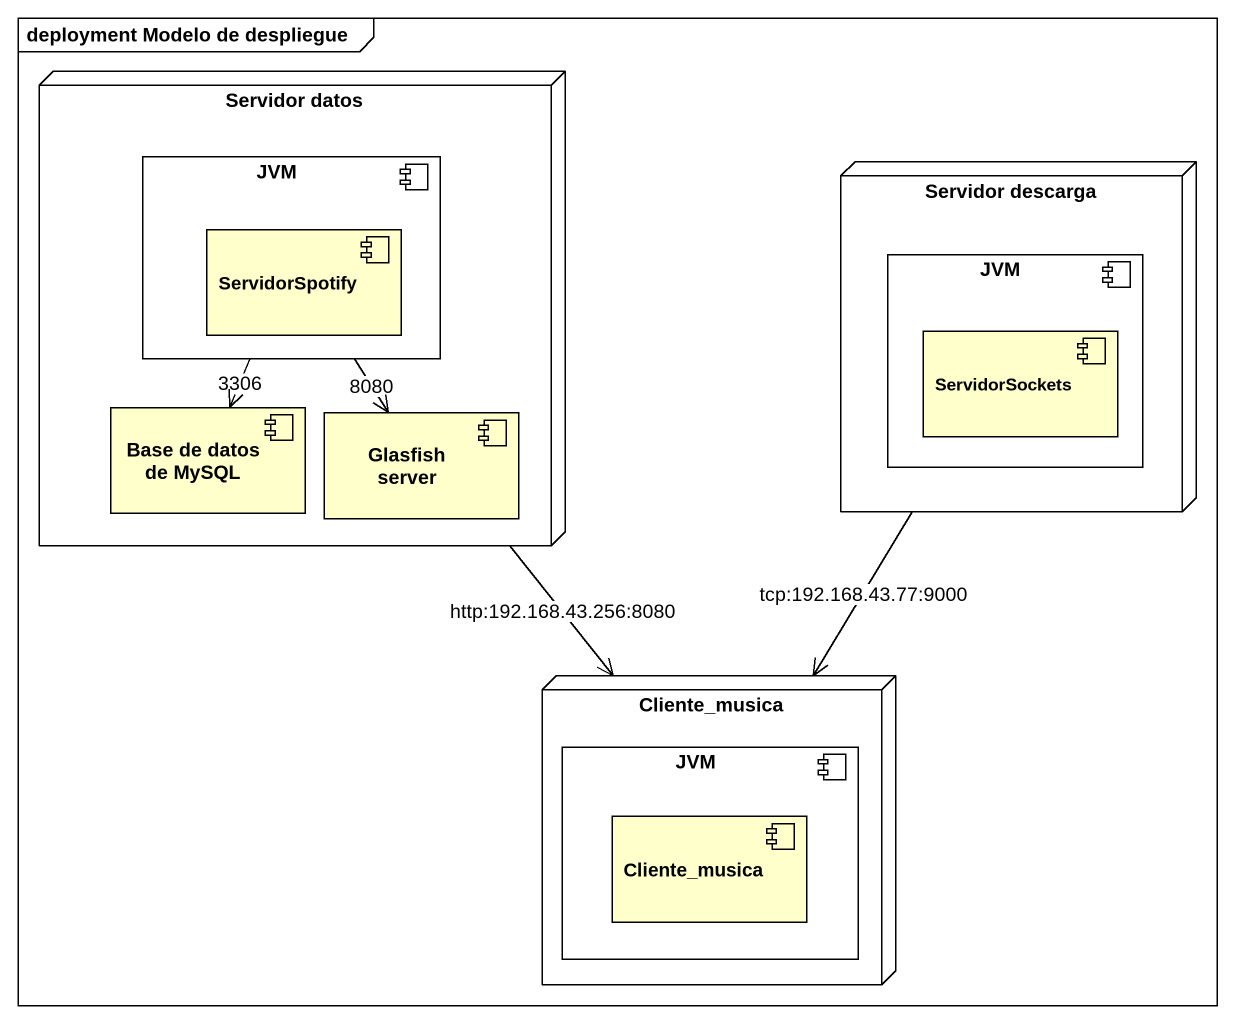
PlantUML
@startuml
mainframe deployment Modelo de despliegue
node "Servidor datos" as Servidor_datos {
  component JVM {
    component ServidorSpotify
  }
  component "Base de datos de MySQL" as Base_de_datos_de_MySQL
  component "Glasfish server" as Glasfish_server
}
node "Servidor descarga" as Servidor_descarga {
  component "JVM" as JVM_2 {
    component ServidorSockets
  }
}
node Cliente_musica {
  component "JVM" as JVM_3 {
    component "Cliente_musica" as Cliente_musica_2
  }
}
Servidor_datos --> Cliente_musica : http:192.168.43.256:8080
JVM --> Base_de_datos_de_MySQL : 3306
JVM --> Glasfish_server : 8080
Servidor_descarga --> Cliente_musica : tcp:192.168.43.77:9000
@enduml
